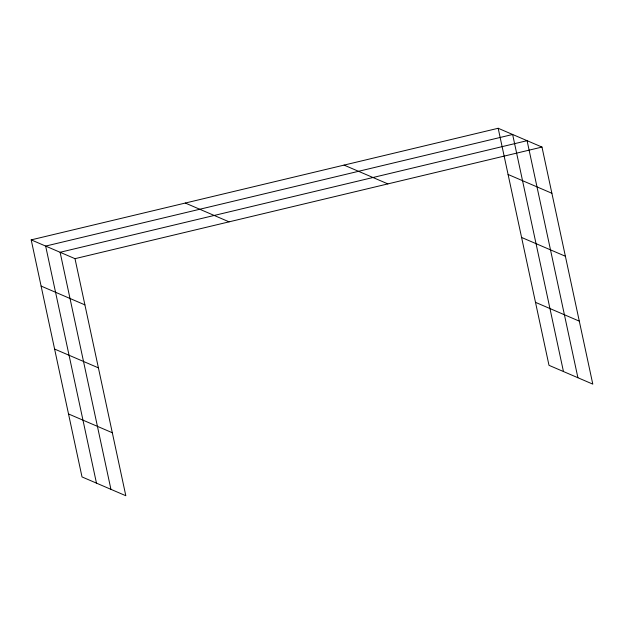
<?xml version="1.0" encoding="UTF-8"?>
<svg xmlns="http://www.w3.org/2000/svg" width="624" height="624" viewBox="0 0 624 624"><rect width="100%" height="100%" fill="white"/><g stroke="black" fill="none" stroke-linecap="round" stroke-linejoin="round"><path stroke-width="0.94" d="M31.2 239.873L74.997 258.671L125.822 495.729L82.017 476.931L31.2 239.873L498.178 128.271L541.983 147.069L592.8 384.127L549.003 365.329L498.178 128.271M74.997 258.671L541.983 147.069M508.084 174.47L551.881 193.268M521.586 237.455L565.383 256.253M344.074 165.103L387.878 183.901M535.493 302.344L579.298 321.142M185.305 203.05L229.102 221.848M41.106 286.073L84.903 304.871M54.608 349.058L98.405 367.856M68.515 413.946L112.32 432.744M577.91 377.731L527.085 140.681L60.107 252.283L110.932 489.333M563.456 371.53L512.632 134.48L45.653 246.082L96.47 483.132"/></g></svg>
